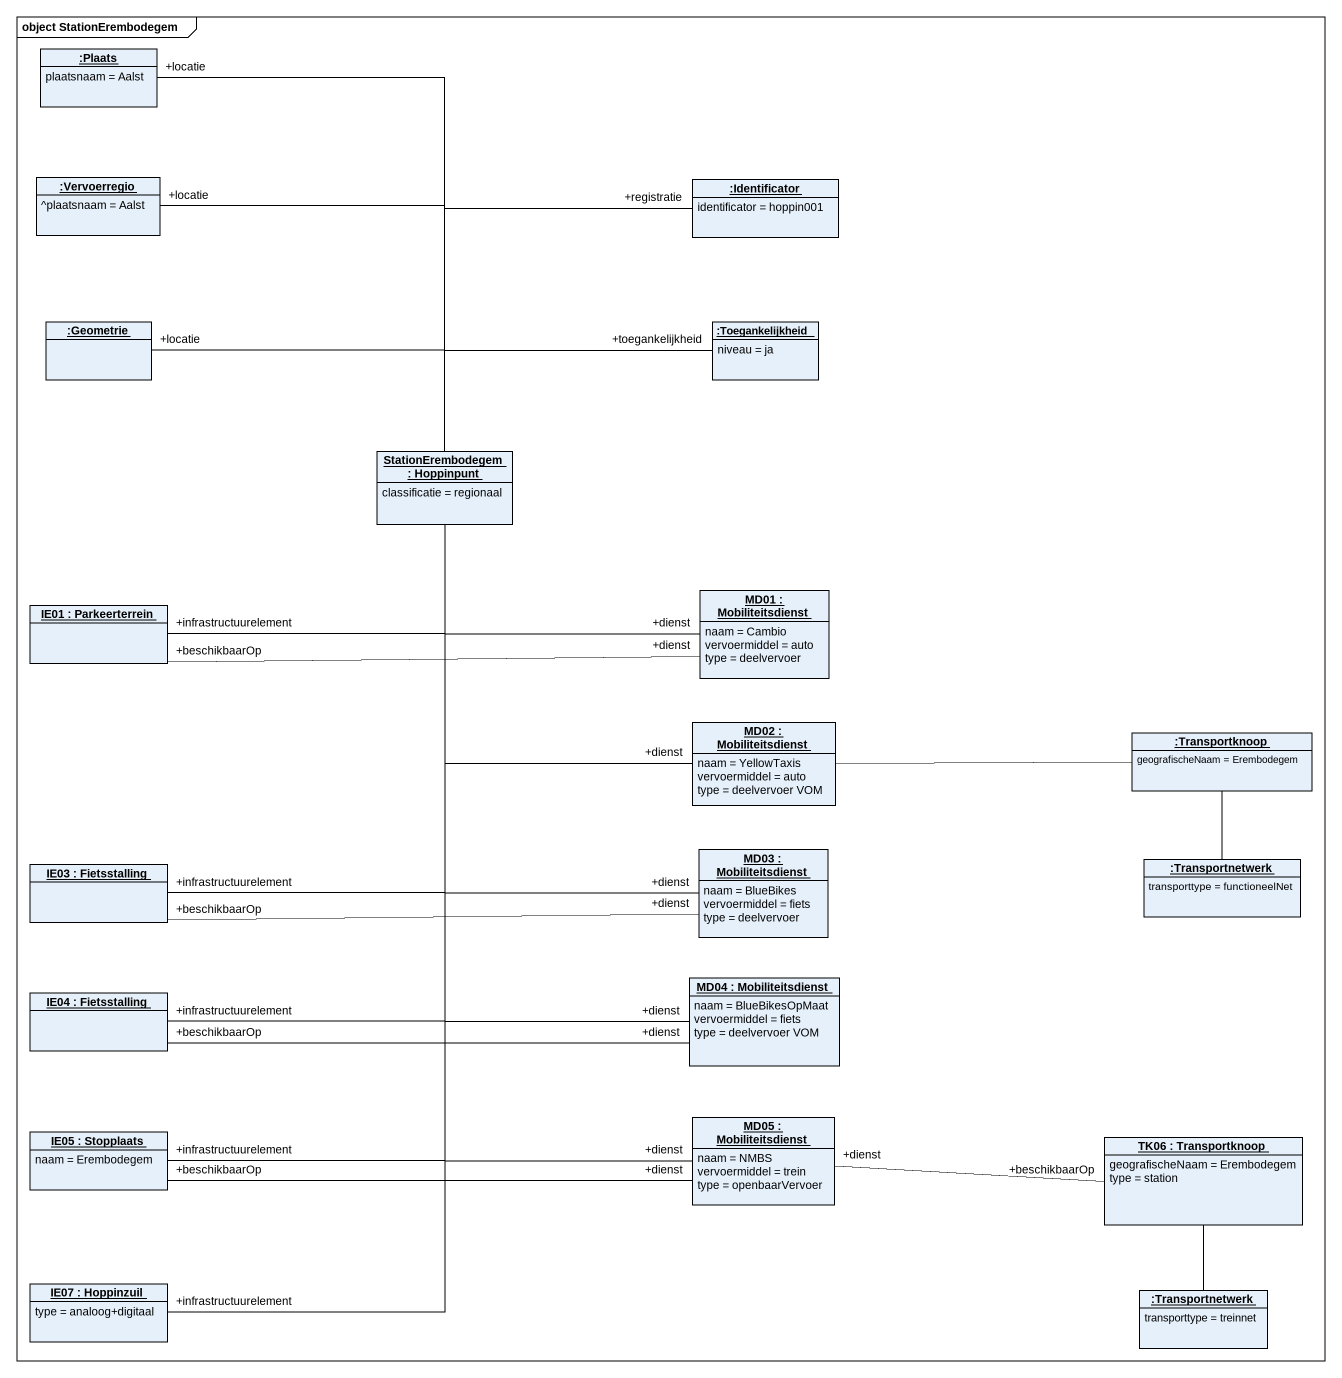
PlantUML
@startuml
mainframe object StationErembodegem
hide circle
hide empty members
object ":Plaats" as Plaats {
  plaatsnaam = Aalst
}
object ":Vervoerregio" as Vervoerregio {
  ^plaatsnaam = Aalst
}
object ":Identificator" as Identificator {
  identificator = hoppin001
}
object ":Geometrie" as Geometrie
object ":Toegankelijkheid" as Toegankelijkheid {
  niveau = ja
}
object "StationErembodegem : Hoppinpunt" as StationErembodegem {
  classificatie = regionaal
}
object "IE01 : Parkeerterrein" as IE01
object "MD01 : Mobiliteitsdienst" as MD01 {
  naam = Cambio
  vervoermiddel = auto
  type = deelvervoer
}
object "MD02 : Mobiliteitsdienst" as MD02 {
  naam = YellowTaxis
  vervoermiddel = auto
  type = deelvervoer VOM
}
object ":Transportknoop" as Transportknoop {
  geografischeNaam = Erembodegem
}
object "MD03 : Mobiliteitsdienst" as MD03 {
  naam = BlueBikes
  vervoermiddel = fiets
  type = deelvervoer
}
object "IE03 : Fietsstalling" as IE03
object ":Transportnetwerk" as Transportnetwerk {
  transporttype = functioneelNet
}
object "IE04 : Fietsstalling" as IE04
object "MD04 : Mobiliteitsdienst" as MD04 {
  naam = BlueBikesOpMaat
  vervoermiddel = fiets
  type = deelvervoer VOM
}
object "IE05 : Stopplaats" as IE05 {
  naam = Erembodegem
}
object "MD05 : Mobiliteitsdienst" as MD05 {
  naam = NMBS
  vervoermiddel = trein
  type = openbaarVervoer
}
object "TK06 : Transportknoop" as TK06 {
  geografischeNaam = Erembodegem
  type = station
}
object "IE07 : Hoppinzuil" as IE07 {
  type = analoog+digitaal
}
object ":Transportnetwerk" as Transportnetwerk_2 {
  transporttype = treinnet
}
StationErembodegem -up- "+locatie" Plaats
StationErembodegem -up- "+locatie" Vervoerregio
StationErembodegem -up- "+registratie" Identificator
StationErembodegem -left- "+locatie" Geometrie
StationErembodegem -right- "+toegankelijkheid" Toegankelijkheid
StationErembodegem -left- "+infrastructuurelement" IE01
StationErembodegem -right- "+dienst" MD01
StationErembodegem -- "+dienst" MD02
StationErembodegem -- "+dienst" MD03
StationErembodegem -- "+infrastructuurelement" IE03
StationErembodegem -- "+infrastructuurelement" IE04
StationErembodegem -- "+dienst" MD04
StationErembodegem -- "+infrastructuurelement" IE05
StationErembodegem -- "+dienst" MD05
StationErembodegem -- "+infrastructuurelement" IE07
IE01 "+beschikbaarOp" -right- "+dienst" MD01
Transportknoop -left- MD02
MD03 "+dienst" -left- "+beschikbaarOp" IE03
Transportnetwerk -up- Transportknoop
MD04 "+dienst" -left- "+beschikbaarOp" IE04
MD05 "+dienst" -left- "+beschikbaarOp" IE05
TK06 "+beschikbaarOp" -left- "+dienst" MD05
Transportnetwerk_2 -up- TK06
@enduml
